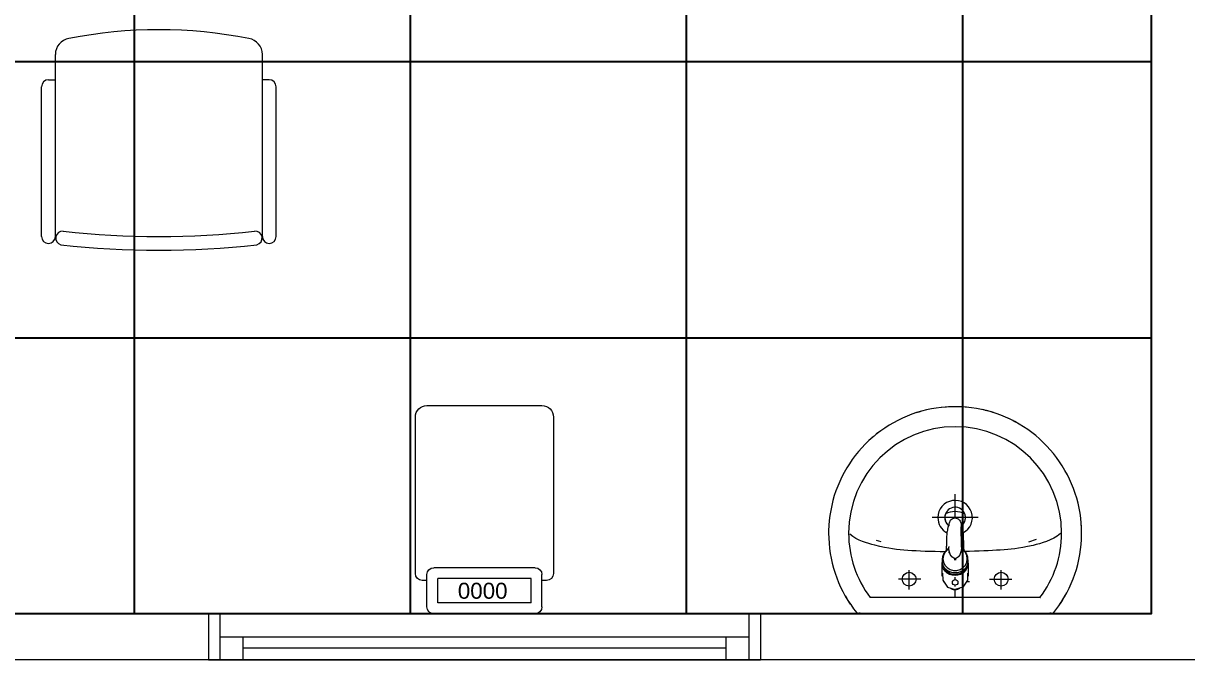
# Model space of a CAD drawing. Extents: x -12260 to 304645, y -29287 to 19916.
# Drawn here: x 16664 to 19193, y -910 to 473 of the extents above; entities that cross this region are included whole.
import ezdxf
from ezdxf import colors
from ezdxf.entities.mleader import LeaderData, LeaderLine
from ezdxf.math import Vec2, Vec3

# ---------------------------------------------------------------- set-up
doc = ezdxf.new("R2010")
doc.units = 0
doc.header["$LTSCALE"] = 0.25
doc.linetypes.add('DASHDOT', pattern=[25.4, 12.7, -6.35, 0, -6.35])
for name, color, linetype, lineweight in [('01-First Floor$0$Aluminum', 251, 'Continuous', 5), ('01-First Floor$0$LOADING', 253, 'Continuous', 5), ('01-First Floor$0$P-SANR-FIXT', 6, 'Continuous', 18), ('01-First Floor$0$P-SANR-FIXT-1', 6, 'Continuous', 13), ('01-First Floor$0$Walls', 251, 'Continuous', 5), ('E-LITE-CLNG-CNDT', 6, 'DASHDOT', 35), ('T-DATA-TEXT', 2, 'Continuous', 25)]:
    doc.layers.add(name, color=color, linetype=linetype, lineweight=lineweight)
doc.layers.add('01-First Floor$0$FALSE CEILING', color=251, linetype='Continuous')
doc.layers.add('01-First Floor$0$TME-NON MEDICAL FURNITURE', color=242, linetype='Continuous')
doc.styles.add('01-First Floor$0$Standard', font='arial.ttf')
doc.styles.add('DC_Elc_Romans', font='elc_romans.shx', dxfattribs={"width": 0.7})

# ---------------------------------------------------------------- blocks, each defined once
blk = doc.blocks.new('01-First Floor$0$FP_138-161_A_00_GFL_-0_080_Einreichung_Grundrisse_100')
at = {"layer": '01-First Floor$0$P-SANR-FIXT'}
blk.add_line((-0.0044, -0.0019), (-0.0045, -0.0021), dxfattribs=at)
at = {"layer": '01-First Floor$0$P-SANR-FIXT', "flags": 128}
blk.add_lwpolyline([(-0.0057, -0.0037), (-0.0058, -0.0039), (-0.006, -0.004)], dxfattribs=at)
blk = doc.blocks.new('01-First Floor$0$FP_139-161_A_00_GFL_-0_080_Einreichung_Grundrisse_100')
at = {"layer": '01-First Floor$0$P-SANR-FIXT'}
blk.add_line((0.0045, -0.0022), (0.0044, -0.002), dxfattribs=at)
at = {"layer": '01-First Floor$0$P-SANR-FIXT', "flags": 128}
blk.add_lwpolyline([(0.006, -0.004), (0.0059, -0.0039), (0.0057, -0.0038)], dxfattribs=at)
blk = doc.blocks.new('01-First Floor$0$IS_Ceraplus_B8204_BIM_BG _1_ - B8204AA - CERAPLUS single lever basin mixer with pop-up waste-V137-161_A_00_GFL_-0_080_Einreichung_Grundrisse_100')
at = {"layer": '01-First Floor$0$P-SANR-FIXT-1'}
h = blk.add_hatch(dxfattribs=at)
h.set_pattern_fill('FP_26', color=256, style=0, pattern_type=2)
h.set_pattern_definition([(225, (0.009, 0), (0.010607, -0.010607), []), (315, (0.009, 0), (0.010607, 0.010607), [])])
h.paths.add_polyline_path([(0.0056, -0.002), (0.0058, -0.0024), (0.0058, -0.0021)])
h.paths.add_polyline_path([(0.007, -0.0039), (0.0088, -0.0045), (0.0084, -0.0043)])
at = {"layer": '01-First Floor$0$LOADING'}
for p, q in [((-0.028, 0), (-0.028, -0.0281)), ((0.028, -0.0281), (0.028, 0)), ((-0.0274, -0.0337), (-0.0271, -0.0392)), ((-0.0262, -0.0282), (-0.0263, -0.0287)), ((0.0263, -0.0287), (0.0262, -0.0282)), ((0.0262, -0.0293), (0.0263, -0.0287)), ((0.0271, -0.0392), (0.0274, -0.0337)), ((-0.0137, -0.0512), (-0.0129, -0.0517)), ((0.0124, -0.052), (0.0133, -0.0515)), ((0.014, -0.0647), (0.0133, -0.1077)), ((0.0185, -0.0618), (0.019, -0.0539)), ((0.019, -0.0539), (0.0188, -0.0561))]:
    blk.add_line(p, q, dxfattribs=at)
at = {"layer": '01-First Floor$0$LOADING', "flags": 128}
for points in [[(-0.0272, -0.0069), (-0.0266, 0.009), (-0.0165, 0.0236), (0, 0.0291)], [(0.0272, -0.0069), (0.0266, 0.009), (0.0165, 0.0236), (0, 0.0291)], [(-0.0176, -0.0568), (-0.0224, -0.0513), (-0.0254, -0.0448), (-0.0264, -0.0376), (-0.0253, -0.0305), (-0.0222, -0.024), (-0.0172, -0.0186), (-0.0109, -0.0147), (-0.0037, -0.0127), (0.0037, -0.0127), (0.0109, -0.0147), (0.0172, -0.0186), (0.0222, -0.024), (0.0253, -0.0305), (0.0264, -0.0376), (0.0254, -0.0448), (0.0224, -0.0513), (0.0176, -0.0568)], [(-0.0271, -0.0393), (-0.027, -0.0403), (-0.0269, -0.0414), (-0.0267, -0.0424), (-0.0265, -0.0434), (-0.0262, -0.0444), (-0.0259, -0.0454), (-0.0255, -0.0464), (-0.0252, -0.0474), (-0.0247, -0.0484), (-0.0243, -0.0493), (-0.0238, -0.0502), (-0.0232, -0.0511), (-0.0226, -0.052), (-0.022, -0.0529), (-0.0214, -0.0537), (-0.0207, -0.0545), (-0.0199, -0.0553), (-0.0192, -0.0561), (-0.0184, -0.0568), (-0.0176, -0.0575), (-0.0173, -0.0577)], [(0.0173, -0.0577), (0.0181, -0.057), (0.0189, -0.0563), (0.0197, -0.0556), (0.0204, -0.0548), (0.0211, -0.054), (0.0218, -0.0532), (0.0224, -0.0523), (0.023, -0.0514), (0.0236, -0.0505), (0.0241, -0.0496), (0.0246, -0.0487), (0.025, -0.0477), (0.0254, -0.0467), (0.0258, -0.0458), (0.0261, -0.0448), (0.0264, -0.0437), (0.0266, -0.0427), (0.0268, -0.0417), (0.027, -0.0407), (0.0271, -0.0396), (0.0271, -0.0393)], [(-0.019, -0.0539), (-0.0185, -0.0615), (-0.0185, -0.0618)], [(-0.0181, -0.0728), (-0.0177, -0.083), (-0.0172, -0.0938)], [(-0.0162, -0.0579), (-0.0156, -0.058), (-0.0151, -0.0581), (-0.0146, -0.0583), (-0.0142, -0.0586), (-0.0139, -0.0588), (-0.0138, -0.0591)], [(-0.0138, -0.0591), (-0.0139, -0.0612), (-0.014, -0.0633)], [(0.0138, -0.0591), (0.0139, -0.0588), (0.0142, -0.0586), (0.0146, -0.0583), (0.0151, -0.0581), (0.0156, -0.058), (0.0162, -0.0579)], [(0.014, -0.0633), (0.0139, -0.0612), (0.0138, -0.0591)], [(0.0171, -0.0578), (0.0174, -0.0575), (0.0176, -0.0568)], [(0.0172, -0.0938), (0.0177, -0.083), (0.0181, -0.0728)], [(0.0184, -0.0651), (0.0184, -0.0652), (0.0184, -0.0652), (0.0184, -0.0652), (0.0184, -0.0654), (0.0184, -0.0655)], [(-0.0129, -0.1142), (-0.0124, -0.1161), (-0.0118, -0.1179), (-0.0109, -0.1197), (-0.0098, -0.1214), (-0.0084, -0.123), (-0.0067, -0.1244), (-0.0047, -0.1255), (-0.0025, -0.1263), (0, -0.1266)], [(0, -0.1266), (0.0025, -0.1263), (0.0047, -0.1255), (0.0067, -0.1244), (0.0084, -0.123), (0.0098, -0.1214), (0.0109, -0.1197), (0.0118, -0.1179), (0.0124, -0.1161), (0.0129, -0.1142)]]:
    blk.add_lwpolyline(points, dxfattribs=at)
at = {"layer": '01-First Floor$0$LOADING'}
for centre, radius, start, end in [((0, 0.0135), 0.00603, 0, 180), ((0, 0.0135), 0.00603, 180, 0), ((-0.009, 0), 0.005, 300, 315), ((0.009, 0), 0.005, 225, 240)]:
    blk.add_arc(centre, radius, start, end, dxfattribs=at)
for centre, major_axis, start_param, end_param in [((0, -0.0281), (-0.028, 0), 4.712389, 6.47291), ((0, -0.0287), (0.0267, 0), 1.570796, 3.036556), ((0, -0.0287), (0.0263, 0), 2.625648, 2.791756), ((0, -0.0287), (-0.0263, 0), 4.712389, 5.759587), ((0, -0.0281), (0.028, 0), 6.093357, 7.853982), ((0, -0.0287), (0.0267, 0), 0.105099, 1.570796), ((0, -0.0287), (0.0262, 0), 0.523599, 1.570796), ((0, -0.0287), (0.0262, 0), 0.349919, 0.515945), ((0, -0.0321), (0.0275, 0), 3.141823, 3.202701), ((0, -0.0321), (0.0275, 0), 3.239313, 3.439417), ((0, -0.0281), (0.028, 0), 3.371221, 3.483334), ((0, -0.0287), (0.0263, 0), 4.169225, 4.2325), ((0, -0.0287), (0.0267, 0), 6.059374, 6.108652), ((0, -0.0321), (0.0275, 0), 5.985527, 6.185455), ((0, -0.0281), (0.028, 0), 5.94107, 6.05344), ((0, -0.0321), (0.0275, 0), 6.222066, 6.282955), ((0, -0.0312), (0.0248, 0), 4.111947, 4.191073), ((0, -0.0281), (0.028, 0), 4.202431, 4.259552), ((0, -0.0281), (0.028, 0), 5.172057, 5.222265)]:
    blk.add_ellipse(centre, major_axis=major_axis, ratio=0.961262, start_param=start_param, end_param=end_param, dxfattribs=at)
for points, knots in [([(-0.0215, -0.0162), (-0.0216, -0.0163), (-0.0219, -0.0167), (-0.0227, -0.0177), (-0.0238, -0.0192), (-0.0249, -0.0211), (-0.0258, -0.0231), (-0.0266, -0.0253), (-0.0273, -0.0282), (-0.0275, -0.0305), (-0.0275, -0.0321)], [0.7859035, 0.7859035, 0.7859035, 0.7859035, 0.7916667, 0.8055556, 0.8333333, 0.8611111, 0.8888889, 0.9166667, 0.9444444, 1, 1, 1, 1]), ([(0.021, -0.0157), (0.0208, -0.0154), (0.0203, -0.0149), (0.0192, -0.0139), (0.0177, -0.0127), (0.0161, -0.0117), (0.0148, -0.0109), (0.0138, -0.0104), (0.0127, -0.0099), (0.0113, -0.0093), (0.0087, -0.0084), (0.0048, -0.0075), (0, -0.0071), (-0.0048, -0.0075), (-0.0087, -0.0084), (-0.0113, -0.0093), (-0.0127, -0.0099), (-0.0138, -0.0104), (-0.0148, -0.0109), (-0.0161, -0.0117), (-0.0177, -0.0127), (-0.0191, -0.0139), (-0.0202, -0.0149), (-0.0208, -0.0154), (-0.021, -0.0157)], [0.2222222, 0.2222222, 0.2222222, 0.2222222, 0.2361111, 0.25, 0.2777778, 0.3055556, 0.3194444, 0.3333333, 0.3472222, 0.3611111, 0.3888889, 0.4444444, 0.5, 0.5555556, 0.6111111, 0.6388889, 0.6527778, 0.6666667, 0.6805556, 0.6944444, 0.7222222, 0.75, 0.7638889, 0.7777778, 0.7777778, 0.7777778, 0.7777778]), ([(0.0275, -0.0321), (0.0275, -0.0305), (0.0273, -0.0282), (0.0266, -0.0253), (0.0258, -0.0231), (0.0249, -0.0211), (0.0238, -0.0192), (0.0227, -0.0177), (0.0219, -0.0167), (0.0216, -0.0163), (0.0215, -0.0162)], [0, 0, 0, 0, 0.0555556, 0.0833333, 0.1111111, 0.1388889, 0.1666667, 0.1944444, 0.2083333, 0.2142181, 0.2142181, 0.2142181, 0.2142181]), ([(0, -0.0378), (-0.0005, -0.038), (-0.0012, -0.0384), (-0.0021, -0.0389), (-0.0028, -0.0393), (-0.0035, -0.0397), (-0.0042, -0.04), (-0.0049, -0.0405), (-0.0055, -0.0409), (-0.0061, -0.0414), (-0.0067, -0.0419), (-0.0072, -0.0424), (-0.0078, -0.0429), (-0.0083, -0.0435), (-0.0088, -0.0441), (-0.0092, -0.0446), (-0.0096, -0.0452), (-0.01, -0.0459), (-0.0103, -0.0466), (-0.0105, -0.0472), (-0.0107, -0.0477), (-0.0108, -0.0481), (-0.0109, -0.0484), (-0.0111, -0.0489), (-0.0114, -0.0497), (-0.0118, -0.0509), (-0.0122, -0.0521), (-0.0124, -0.053), (-0.0126, -0.0537), (-0.0128, -0.0544), (-0.0129, -0.0552), (-0.0131, -0.0559), (-0.0132, -0.0566), (-0.0134, -0.0572), (-0.0136, -0.0581), (-0.0137, -0.0587), (-0.0138, -0.0591)], [0, 0, 0, 0, 0.055556, 0.083333, 0.111111, 0.138889, 0.166667, 0.194444, 0.222222, 0.25, 0.277778, 0.305556, 0.333333, 0.361111, 0.388889, 0.416667, 0.444444, 0.472222, 0.5, 0.527778, 0.541667, 0.555556, 0.569444, 0.583333, 0.611111, 0.666667, 0.722222, 0.75, 0.777778, 0.805556, 0.833333, 0.861111, 0.888889, 0.916667, 0.944444, 1, 1, 1, 1]), ([(0, -0.0357), (-0.0006, -0.0357), (-0.0013, -0.0357), (-0.002, -0.0357), (-0.0022, -0.0357)], [0, 0, 0, 0, 0.1, 0.1298359, 0.1298359, 0.1298359, 0.1298359]), ([(0.0022, -0.0357), (0.002, -0.0357), (0.0013, -0.0357), (0.0006, -0.0357), (0, -0.0357)], [0.8701578, 0.8701578, 0.8701578, 0.8701578, 0.9, 1, 1, 1, 1]), ([(0.0138, -0.0591), (0.0137, -0.0587), (0.0136, -0.0581), (0.0134, -0.0572), (0.0132, -0.0566), (0.0131, -0.0559), (0.0129, -0.0552), (0.0128, -0.0544), (0.0126, -0.0537), (0.0124, -0.053), (0.0122, -0.0521), (0.0118, -0.0509), (0.0114, -0.0497), (0.0111, -0.0489), (0.0109, -0.0484), (0.0108, -0.0481), (0.0107, -0.0477), (0.0105, -0.0472), (0.0103, -0.0466), (0.01, -0.0459), (0.0096, -0.0452), (0.0092, -0.0446), (0.0088, -0.0441), (0.0083, -0.0435), (0.0078, -0.0429), (0.0072, -0.0424), (0.0067, -0.0419), (0.0061, -0.0414), (0.0055, -0.0409), (0.0049, -0.0405), (0.0042, -0.04), (0.0035, -0.0397), (0.0028, -0.0393), (0.0021, -0.0389), (0.0012, -0.0384), (0.0005, -0.038), (0, -0.0378)], [0, 0, 0, 0, 0.055556, 0.083333, 0.111111, 0.138889, 0.166667, 0.194444, 0.222222, 0.25, 0.277778, 0.333333, 0.388889, 0.416667, 0.430556, 0.444444, 0.458333, 0.472222, 0.5, 0.527778, 0.555556, 0.583333, 0.611111, 0.638889, 0.666667, 0.694444, 0.722222, 0.75, 0.777778, 0.805556, 0.833333, 0.861111, 0.888889, 0.916667, 0.944444, 1, 1, 1, 1]), ([(-0.0188, -0.0538), (-0.0188, -0.0547), (-0.0186, -0.0582), (-0.0185, -0.0619), (-0.0184, -0.0646)], [0.6724021, 0.6724021, 0.6724021, 0.6724021, 0.75, 1, 1, 1, 1]), ([(-0.0162, -0.0579), (-0.0162, -0.0578), (-0.0163, -0.0578), (-0.0165, -0.0577), (-0.0166, -0.0575), (-0.0167, -0.0574), (-0.0169, -0.0573), (-0.017, -0.0572), (-0.0172, -0.0571), (-0.0173, -0.057), (-0.0175, -0.0569), (-0.0176, -0.0568)], [0, 0, 0, 0, 0.1, 0.2, 0.3, 0.4, 0.5, 0.6, 0.7, 0.8, 1, 1, 1, 1]), ([(-0.0148, -0.0587), (-0.015, -0.0586), (-0.0159, -0.0583), (-0.0167, -0.058), (-0.0172, -0.0578)], [0.8, 0.8, 0.8, 0.8, 0.85, 1, 1, 1, 1]), ([(0.0141, -0.0613), (0.0141, -0.0611), (0.0143, -0.0608), (0.0145, -0.0604), (0.0148, -0.06), (0.0151, -0.0596), (0.0153, -0.0594), (0.0155, -0.0592), (0.0156, -0.059), (0.0158, -0.0588), (0.016, -0.0587), (0.0163, -0.0585), (0.0165, -0.0583), (0.0166, -0.0582)], [0.3333333, 0.3333333, 0.3333333, 0.3333333, 0.4166667, 0.5, 0.5833333, 0.6666667, 0.7083333, 0.75, 0.7916667, 0.8333333, 0.875, 0.9166667, 1, 1, 1, 1]), ([(0.0176, -0.0568), (0.0175, -0.0569), (0.0173, -0.057), (0.0172, -0.0571), (0.017, -0.0572), (0.0169, -0.0573), (0.0167, -0.0574), (0.0166, -0.0575), (0.0165, -0.0577), (0.0163, -0.0578), (0.0162, -0.0578), (0.0162, -0.0579)], [0, 0, 0, 0, 0.2, 0.3, 0.4, 0.5, 0.6, 0.7, 0.8, 0.9, 1, 1, 1, 1]), ([(0.0184, -0.0646), (0.0185, -0.0619), (0.0186, -0.0582), (0.0188, -0.0547), (0.0188, -0.0538)], [0, 0, 0, 0, 0.25, 0.3275586, 0.3275586, 0.3275586, 0.3275586]), ([(-0.0131, -0.1116), (-0.0132, -0.1115), (-0.0135, -0.1109), (-0.0141, -0.1099), (-0.0147, -0.1086), (-0.0153, -0.1072), (-0.0159, -0.1053), (-0.0167, -0.1021), (-0.0171, -0.0992), (-0.0171, -0.0973)], [0.4856715, 0.4856715, 0.4856715, 0.4856715, 0.5, 0.55, 0.6, 0.65, 0.7, 0.8, 1, 1, 1, 1]), ([(0.0131, -0.1116), (0.0133, -0.1113), (0.0137, -0.1106), (0.0142, -0.1096), (0.0147, -0.1084), (0.0153, -0.1072), (0.0159, -0.1053), (0.0167, -0.1021), (0.0171, -0.0992), (0.0171, -0.0973)], [-0.5143371, -0.5143371, -0.5143371, -0.5143371, -0.475, -0.4375, -0.4, -0.35, -0.3, -0.2, 0, 0, 0, 0]), ([(-0.0132, -0.1091), (-0.0132, -0.1096), (-0.0132, -0.1103), (-0.0132, -0.1111), (-0.0132, -0.1115), (-0.0132, -0.1118), (-0.0131, -0.1122), (-0.0131, -0.1125), (-0.0131, -0.1128), (-0.0131, -0.1131), (-0.013, -0.1134), (-0.013, -0.1138), (-0.0129, -0.1141), (-0.0129, -0.1142)], [0.2, 0.2, 0.2, 0.2, 0.4, 0.5, 0.55, 0.6, 0.65, 0.7, 0.75, 0.8, 0.85, 0.9, 1, 1, 1, 1]), ([(0.0129, -0.1142), (0.0129, -0.1141), (0.013, -0.1138), (0.013, -0.1134), (0.0131, -0.1131), (0.0131, -0.1128), (0.0131, -0.1125), (0.0131, -0.1122), (0.0132, -0.1118), (0.0132, -0.1115), (0.0132, -0.1111), (0.0132, -0.1103), (0.0132, -0.1096), (0.0132, -0.1091)], [0, 0, 0, 0, 0.1, 0.15, 0.2, 0.25, 0.3, 0.35, 0.4, 0.45, 0.5, 0.6, 0.8, 0.8, 0.8, 0.8])]:
    blk.add_open_spline(points, degree=3, knots=knots, dxfattribs=at)
for points in [[(-0.0184, -0.0646), (-0.0183, -0.0659), (-0.0182, -0.0684), (-0.0181, -0.0709), (-0.0181, -0.0721)], [(-0.0172, -0.0578), (-0.0171, -0.0578), (-0.0169, -0.058), (-0.0167, -0.0581), (-0.0166, -0.0582)], [(-0.0162, -0.0579), (-0.0162, -0.0579), (-0.0164, -0.0581), (-0.0165, -0.0582), (-0.0166, -0.0583), (-0.0166, -0.0582), (-0.0166, -0.0582)], [(-0.0166, -0.0582), (-0.0163, -0.0585), (-0.0156, -0.059), (-0.0148, -0.0599), (-0.0142, -0.0609), (-0.0139, -0.0617), (-0.0138, -0.0621)], [(-0.014, -0.0633), (-0.014, -0.0633), (-0.014, -0.0633), (-0.014, -0.0633)], [(-0.014, -0.0646), (-0.014, -0.0644), (-0.014, -0.064), (-0.014, -0.0635), (-0.014, -0.0633)], [(0.014, -0.0633), (0.014, -0.0633), (0.014, -0.0633), (0.014, -0.0633)], [(0.014, -0.0633), (0.014, -0.0635), (0.014, -0.064), (0.014, -0.0644), (0.014, -0.0647)], [(0.0172, -0.0578), (0.0168, -0.0579), (0.0158, -0.0583), (0.0147, -0.0587), (0.0141, -0.059)], [(0.0166, -0.0582), (0.0166, -0.0582), (0.0166, -0.0583), (0.0165, -0.0582), (0.0164, -0.0581), (0.0162, -0.0579), (0.0162, -0.0579)], [(0.0166, -0.0582), (0.0167, -0.0582), (0.0168, -0.0581), (0.0169, -0.058), (0.0169, -0.058)], [(0.0169, -0.058), (0.017, -0.0579), (0.0171, -0.0579), (0.0171, -0.0578)], [(0.0181, -0.0721), (0.0181, -0.0709), (0.0182, -0.0684), (0.0183, -0.0659), (0.0184, -0.0646)], [(-0.0172, -0.0938), (-0.0172, -0.0944), (-0.0172, -0.0956), (-0.0171, -0.0967), (-0.0171, -0.0973)], [(0.0171, -0.0973), (0.0171, -0.0967), (0.0172, -0.0956), (0.0172, -0.0944), (0.0172, -0.0938)]]:
    blk.add_open_spline(points, degree=3, dxfattribs=at)
for name in ['01-First Floor$0$FP_138-161_A_00_GFL_-0_080_Einreichung_Grundrisse_100', '01-First Floor$0$FP_139-161_A_00_GFL_-0_080_Einreichung_Grundrisse_100']:
    blk.add_blockref(name, (0, 0), dxfattribs=at)
blk = doc.blocks.new('01-First Floor$0$_100_WB_KER_REN_55x45x18 - _100_WB_KER_REN_55x45x18-V63-161_A_00_GFL_-0_080_Einreichung_Grundrisse_100')
at = {"layer": '01-First Floor$0$LOADING'}
for p, q in [((-0.2075, 0.225), (-0.2075, 0.2227)), ((0.2074, 0.225), (-0.2074, 0.225)), ((0.2075, 0.2227), (0.2075, 0.225)), ((-0.1855, 0.1899), (0.1855, 0.1899)), ((0, 0.1899), (0, 0.1724)), ((-0.1, 0.172), (-0.1, 0.1303)), ((-0.0259, 0.155), (-0.0315, 0.155)), ((0, 0.1656), (0, 0.1628)), ((0.026, 0.155), (0.0248, 0.155)), ((0.1, 0.172), (0.1, 0.1303)), ((-0.0744, 0.15), (-0.1234, 0.15)), ((0, 0.1509), (0, 0.1454)), ((0, 0.1422), (0, 0.1399)), ((0.0744, 0.15), (0.1234, 0.15)), ((-0.1763, 0.0637), (-0.1598, 0.0692)), ((0.1605, 0.0691), (0.1707, 0.0656)), ((-0.05, 0.0161), (0.05, 0.0161)), ((0, 0.0168), (0, -0.0348))]:
    blk.add_line(p, q, dxfattribs=at)
at = {"layer": '01-First Floor$0$LOADING', "flags": 128}
for points in [[(-0.2121, 0.225), (-0.219, 0.2164), (-0.2254, 0.2075), (-0.2316, 0.1983), (-0.2373, 0.189), (-0.2427, 0.1794), (-0.2476, 0.1696), (-0.2522, 0.1596), (-0.2564, 0.1494), (-0.2602, 0.1391), (-0.2635, 0.1286), (-0.2665, 0.118), (-0.269, 0.1073), (-0.271, 0.0965), (-0.2727, 0.0856), (-0.2739, 0.0747), (-0.2747, 0.0637), (-0.275, 0.0527), (-0.275, 0.05)], [(0.275, 0.05), (0.2748, 0.061), (0.2741, 0.072), (0.273, 0.0829), (0.2715, 0.0938), (0.2695, 0.1046), (0.2671, 0.1154), (0.2643, 0.126), (0.261, 0.1365), (0.2574, 0.1469), (0.2533, 0.1571), (0.2488, 0.1671), (0.2439, 0.177), (0.2387, 0.1866), (0.233, 0.1961), (0.227, 0.2053), (0.2206, 0.2142), (0.2138, 0.2229), (0.2121, 0.225)], [(-0.275, 0.05), (-0.2748, 0.039), (-0.2741, 0.028), (-0.273, 0.0171), (-0.2715, 0.0062), (-0.2695, -0.0046), (-0.2671, -0.0154), (-0.2643, -0.026), (-0.261, -0.0365), (-0.2574, -0.0469), (-0.2533, -0.0571), (-0.2488, -0.0671), (-0.2439, -0.077), (-0.2387, -0.0866), (-0.233, -0.0961), (-0.227, -0.1053), (-0.2206, -0.1142), (-0.2138, -0.1229), (-0.2067, -0.1313), (-0.1993, -0.1395), (-0.1916, -0.1473), (-0.1836, -0.1548), (-0.1752, -0.162), (-0.1666, -0.1688), (-0.1577, -0.1753), (-0.1486, -0.1814), (-0.1392, -0.1872), (-0.1296, -0.1925), (-0.1198, -0.1975), (-0.1098, -0.2021), (-0.0996, -0.2063), (-0.0893, -0.2101), (-0.0788, -0.2135), (-0.0682, -0.2164), (-0.0575, -0.2189), (-0.0467, -0.221), (-0.0359, -0.2227), (-0.0249, -0.2239), (-0.014, -0.2246), (-0.003, -0.225), (0.008, -0.2249), (0.019, -0.2243), (0.03, -0.2234), (0.0409, -0.2219), (0.0517, -0.2201), (0.0625, -0.2178), (0.0731, -0.2151), (0.0837, -0.212), (0.0941, -0.2084), (0.1043, -0.2044), (0.1144, -0.2001), (0.1243, -0.1953), (0.1341, -0.1901), (0.1436, -0.1846), (0.1528, -0.1786), (0.1618, -0.1723), (0.1706, -0.1657), (0.1791, -0.1587), (0.1873, -0.1514), (0.1952, -0.1437), (0.2028, -0.1358), (0.21, -0.1275), (0.217, -0.119), (0.2236, -0.1101), (0.2298, -0.1011), (0.2356, -0.0918), (0.2411, -0.0822), (0.2462, -0.0725), (0.2509, -0.0625), (0.2552, -0.0524), (0.2591, -0.0421), (0.2626, -0.0317), (0.2656, -0.0211), (0.2683, -0.0104), (0.2705, 0.0003), (0.2722, 0.0112), (0.2736, 0.0221), (0.2745, 0.0331), (0.2749, 0.0441), (0.275, 0.05)]]:
    blk.add_lwpolyline(points, dxfattribs=at)
at = {"layer": '01-First Floor$0$LOADING'}
for centre in [(-0.1, 0.15), (0.1, 0.15)]:
    blk.add_circle(centre, 0.015, dxfattribs=at)
for centre, radius, start, end in [((0, 0.05), 0.275, 145.9324, 150.3591), ((0, 0.05), 0.275, 140.4788, 141.2381), ((0, 0.05), 0.275, 38.7619, 39.5212), ((0, 0.05), 0.275, 29.6409, 34.0676), ((0, 0.05), 0.2315, 142.8209, 180), ((0, 0.05), 0.2315, 0, 37.1791), ((0, 0.155), 0.0175, 54.0899, 125.9101), ((0, 0.155), 0.0175, 68.869, 83.8798), ((0, 0.155), 0.0175, 251.9463, 258.2346), ((0, 0.05), 0.275, 180, 183.6225), ((0, 0.05), 0.2315, 180, 0), ((0, 0.0161), 0.0375, 117.1305, 0), ((0, 0.0161), 0.0225, 129.5025, 0), ((0, 0.0161), 0.0225, 138.0808, 143.3939), ((0, 0.0161), 0.0225, 0, 51.4286), ((0, 0.0161), 0.0225, 36.616, 41.9265), ((0, 0.0161), 0.0375, 0, 61.4146), ((0, 0.0161), 0.0225, 180, 193.3417), ((0, 0.0161), 0.0225, 197.0466, 201.508), ((0, 0.0161), 0.0225, 156.725, 162.0134), ((0, 0.05), 0.047, 243.4433, 296.5567), ((0, 0.0161), 0.0225, 17.9887, 23.276), ((0, 0.0161), 0.0225, 338.492, 342.9534), ((0, 0.0161), 0.0225, 346.6583, 0), ((0, 0.05), 0.275, 307.6689, 312), ((0, 0.05), 0.275, 240, 245.6589), ((0, 0.05), 0.275, 252, 257.5535), ((0, 0.05), 0.275, 264, 276), ((0, 0.05), 0.275, 282.9241, 288)]:
    blk.add_arc(centre, radius, start, end, dxfattribs=at)
for points, knots in [([(-0.2074, 0.225), (-0.2078, 0.225), (-0.2086, 0.225), (-0.2095, 0.225), (-0.2102, 0.225), (-0.2106, 0.225), (-0.2109, 0.225), (-0.2111, 0.225), (-0.2114, 0.225), (-0.2116, 0.225), (-0.2118, 0.225), (-0.2119, 0.225), (-0.2119, 0.225)], [-1, -1, -1, -1, -0.8333333, -0.6666667, -0.5833333, -0.5, -0.4583333, -0.4166667, -0.3333333, -0.2916667, -0.25, -0.1666667, -0.1666667, -0.1666667, -0.1666667]), ([(0.2119, 0.225), (0.2119, 0.225), (0.2118, 0.225), (0.2116, 0.225), (0.2114, 0.225), (0.2111, 0.225), (0.2109, 0.225), (0.2106, 0.225), (0.2102, 0.225), (0.2095, 0.225), (0.2086, 0.225), (0.2078, 0.225), (0.2074, 0.225)], [-0.8333333, -0.8333333, -0.8333333, -0.8333333, -0.75, -0.7083333, -0.6666667, -0.5833333, -0.5416667, -0.5, -0.4166667, -0.3333333, -0.1666667, 0, 0, 0, 0]), ([(-0.0037, 0.1721), (-0.0046, 0.1719), (-0.0064, 0.1714), (-0.0081, 0.1705), (-0.009, 0.17)], [0.5653198, 0.5653198, 0.5653198, 0.5653198, 0.6111111, 0.6666667, 0.6666667, 0.6666667, 0.6666667]), ([(0.009, 0.17), (0.0086, 0.1703), (0.0077, 0.1708), (0.0059, 0.1715), (0.0046, 0.1719), (0.0037, 0.1721)], [0.3333333, 0.3333333, 0.3333333, 0.3333333, 0.3611111, 0.3888889, 0.4346482, 0.4346482, 0.4346482, 0.4346482]), ([(-0.2294, 0.0509), (-0.2103, 0.066), (-0.1431, 0.0839), (-0.1084, 0.0863), (-0.0496, 0.0893), (-0.0206, 0.0899)], [0.0392191, 0.0392191, 0.0392191, 0.0392191, 0.1715289, 0.4228457, 0.6475389, 0.6475389, 0.6475389, 0.6475389]), ([(0.0209, 0.0903), (0.0512, 0.0901), (0.1113, 0.0879), (0.1514, 0.0828), (0.2115, 0.0665), (0.2292, 0.052)], [0.7533082, 0.7533082, 0.7533082, 0.7533082, 0.9865548, 1.235629, 1.3638988, 1.3638988, 1.3638988, 1.3638988]), ([(-0.0141, 0.0337), (-0.0162, 0.0319), (-0.0207, 0.0267), (-0.0225, 0.02), (-0.0225, 0.0161)], [0.7144203, 0.7144203, 0.7144203, 0.7144203, 0.8333333, 1, 1, 1, 1]), ([(0.0225, 0.0161), (0.0225, 0.0187), (0.0216, 0.0239), (0.0182, 0.0298), (0.0152, 0.0327), (0.0141, 0.0337)], [0, 0, 0, 0, 0.1111111, 0.2222222, 0.285568, 0.285568, 0.285568, 0.285568])]:
    blk.add_open_spline(points, degree=3, knots=knots, dxfattribs=at)
for points in [[(-0.2075, 0.2227), (-0.2075, 0.2231), (-0.2075, 0.2235), (-0.2075, 0.2239)], [(0.2075, 0.2239), (0.2075, 0.2235), (0.2075, 0.2231), (0.2075, 0.2227)], [(-0.1852, 0.1899), (-0.1853, 0.1899), (-0.1854, 0.1899), (-0.1855, 0.1899)], [(0.1855, 0.1899), (0.1854, 0.1899), (0.1853, 0.1899), (0.1852, 0.1899)], [(-0.0009, 0.1725), (-0.0013, 0.1725), (-0.0018, 0.1724), (-0.0022, 0.1724)], [(0.0022, 0.1724), (0.0018, 0.1724), (0.0013, 0.1725), (0.0009, 0.1725)], [(-0.0225, 0.0161), (-0.0225, 0.0147), (-0.0222, 0.012), (-0.0215, 0.0093), (-0.021, 0.008)], [(0.021, 0.008), (0.0215, 0.0093), (0.0222, 0.012), (0.0225, 0.0147), (0.0225, 0.0161)]]:
    blk.add_open_spline(points, degree=3, dxfattribs=at)
at = {"layer": '01-First Floor$0$LOADING', "xscale": -1, "rotation": 5.088887490341627e-12}
blk.add_blockref('01-First Floor$0$IS_Ceraplus_B8204_BIM_BG _1_ - B8204AA - CERAPLUS single lever basin mixer with pop-up waste-V137-161_A_00_GFL_-0_080_Einreichung_Grundrisse_100', (0, 0.1434), dxfattribs=at)
blk = doc.blocks.new('01-First Floor$0$GF21016-P')
at = {"layer": '01-First Floor$0$LOADING', "extrusion": (-1.24384e-09, -1.20261e-09, -1)}
for p, q in [((0.0128, 0.0179), (0.0128, 0.4136)), ((0.4628, 0.0179), (0.4628, 0.4136)), ((-0.0022, 0.3585), (0.0128, 0.3585)), ((0.4778, 0.3585), (0.4628, 0.3585)), ((-0.0172, 0.0179), (-0.0172, 0.3435)), ((0.4928, 0.0179), (0.4928, 0.3435)), ((0.4778, 0.0029), (0.4778, 0.0029))]:
    blk.add_line(p, q, dxfattribs=at)
for centre, radius, start, end in [((-0.2378, -0.5362), 1.0036, 78.7568, 101.2432), ((-0.0478, 0.4136), 0.035, 0, 80.6557), ((-0.4278, 0.4136), 0.035, 99.3443, 180), ((0.0022, 0.3435), 0.015, 0, 90), ((-0.4778, 0.3435), 0.015, 90, 180), ((-0.0284, 0.0145), 0.015, 284.3864, 95.5209), ((-0.2378, 1.8928), 1.8749, 263.6341, 276.3659), ((-0.4471, 0.0145), 0.015, 84.4791, 255.6136), ((0.0022, 0.0179), 0.015, 270, 0), ((0.0022, 0.0179), 0.015, 180, 270), ((-0.2378, 1.8734), 1.8855, 263.5119, 276.4881), ((-0.4778, 0.0179), 0.015, 270, 0), ((-0.4778, 0.0179), 0.015, 180, 270)]:
    blk.add_arc(centre, radius, start, end, dxfattribs=at)
blk = doc.blocks.new('01-First Floor$0$HF13461A-P')
at = {"layer": '01-First Floor$0$LOADING'}
for p, q in [((0.0229, 0.4353), (0.0229, 0.3653)), ((0.2579, 0.4503), (0.0379, 0.4503)), ((0.2729, 0.4353), (0.2729, 0.3653)), ((0.2493, 0.4266), (0.0466, 0.4266)), ((0.0466, 0.4266), (0.0466, 0.3739)), ((0.2493, 0.4266), (0.2493, 0.3739)), ((-0.0021, 0.3628), (-0.0021, 0.0228)), ((0.0229, 0.3778), (0.0129, 0.3778)), ((0.2493, 0.3739), (0.0466, 0.3739)), ((0.2829, 0.3778), (0.2729, 0.3778)), ((0.2979, 0.0228), (0.2979, 0.3628)), ((0.2579, 0.3503), (0.0379, 0.3503)), ((0.0229, -0.0022), (0.2729, -0.0022))]:
    blk.add_line(p, q, dxfattribs=at)
for centre, radius, start, end in [((0.0379, 0.4353), 0.015, 90, 180), ((0.2579, 0.4353), 0.015, 0, 90), ((0.0129, 0.3628), 0.015, 90, 180), ((0.0379, 0.3653), 0.015, 180, 270), ((0.2579, 0.3653), 0.015, 270, 0), ((0.2829, 0.3628), 0.015, 0, 90), ((0.0229, 0.0228), 0.025, 180, 270), ((0.2729, 0.0228), 0.025, 270, 0)]:
    blk.add_arc(centre, radius, start, end, dxfattribs=at)
at = {"layer": '01-First Floor$0$LOADING', "style": '01-First Floor$0$Standard'}
blk.add_text('0000', height=0.03477, dxfattribs=at).set_placement((0.0901, 0.3829))
blk = doc.blocks.new('01-First Floor$0$A$C37be4daf')
at = {"layer": '01-First Floor$0$Aluminum'}
for p, q in [((1416, 598.2), (216, 598.2)), ((241, 498.2), (241, 598.2)), ((291, 548.2), (291, 598.2)), ((1341, 548.2), (1341, 598.2)), ((1391, 498.2), (1391, 598.2)), ((291, 573.2), (1341, 573.2)), ((1391, 548.2), (241, 548.2)), ((1416, 498.2), (216, 498.2))]:
    blk.add_line(p, q, dxfattribs=at)
at = {"layer": '01-First Floor$0$Walls'}
for p, q in [((216, 498.2), (216, 598.2)), ((1416, 498.2), (1416, 598.2))]:
    blk.add_line(p, q, dxfattribs=at)
blk = doc.blocks.new('01-First Floor')
at = {"layer": '01-First Floor$0$FALSE CEILING', "linetype": 'Continuous'}
for p, q in [((16906, -810), (16906, 3190)), ((17506, -810), (17506, 3190)), ((18106, -810), (18106, 3190)), ((18706, -810), (18706, 3190)), ((15106, 390), (19115.6, 390)), ((15617.4, -210), (19115.6, -210))]:
    blk.add_line(p, q, dxfattribs=at)
at = {"layer": '01-First Floor$0$FALSE CEILING'}
blk.add_lwpolyline([(16217.4, -810), (15106, 301.4), (15106, 3190), (19115.6, 3190), (19115.6, -810), (16217.4, -810)], dxfattribs=at)
at = {"layer": '01-First Floor$0$Walls'}
for p, q in [((19115.6, -810), (19115.6, 3190)), ((19115.6, -810), (16217.4, -810)), ((23315.6, -910), (16176, -910))]:
    blk.add_line(p, q, dxfattribs=at)
at = {"rotation": 180}
blk.add_blockref('01-First Floor$0$A$C37be4daf', (18482.5, -311.8), dxfattribs=at)
at = {"layer": '01-First Floor$0$LOADING', "lineweight": 0, "xscale": -1000, "yscale": 1000, "zscale": 1000, "rotation": 180}
blk.add_blockref('01-First Floor$0$HF13461A-P', (17518.6, -359.7, -0.1), dxfattribs=at)
at = {"layer": '01-First Floor$0$LOADING', "xscale": 1000, "yscale": 1000, "zscale": 1000, "rotation": 180}
blk.add_blockref('01-First Floor$0$_100_WB_KER_REN_55x45x18 - _100_WB_KER_REN_55x45x18-V63-161_A_00_GFL_-0_080_Einreichung_Grundrisse_100', (18689.6, -585, -0.1), dxfattribs=at)
at = {"layer": '01-First Floor$0$TME-NON MEDICAL FURNITURE', "color": 1, "extrusion": (-4.75185e-05, -1.86519e-05, 1), "xscale": -1000.000000000003, "yscale": 1000.000000000003, "zscale": -1000.000000000003, "rotation": 2.504676146486418e-05}
blk.add_blockref('01-First Floor$0$GF21016-P', (17196.7, -8, -1), dxfattribs=at)
blk = doc.blocks.new('DC_Arrow-ArrowEllipse')
at = {"color": 0}
blk.add_ellipse((0, 0), major_axis=(0.4, 0), ratio=0.4, dxfattribs=at)
at = {"color": 0, "ltscale": 0.5}
blk.add_solid([(-1.4, 0.167), (-0.4, 0), (-1.4, -0.167)], dxfattribs=at)

msp = doc.modelspace()

# ---------------------------------------------------------------- block references
at = {"layer": 'E-LITE-CLNG-CNDT'}
msp.add_blockref('01-First Floor', (0, 0), dxfattribs=at)

# ---------------------------------------------------------------- leaders
at = {"layer": 'T-DATA-TEXT'}
ml = msp.add_multileader_mtext('Standard', dxfattribs=at)
ml.set_content('LINE 10 TO SOUND RACK\\PIN DATA ROOM  ', color=256, style='DC_Elc_Romans')
ml.set_leader_properties(color=45)
ml.set_arrow_properties(name='DC_Arrow-ArrowEllipse')
ml.build(insert=Vec2(0, 0))
ml.multileader.update_dxf_attribs({"dogleg_length": 2, "arrow_head_size": 200, "scale": 100})
ctx = ml.context
ctx.base_point, ctx.scale, ctx.char_height, ctx.arrow_head_size, ctx.landing_gap_size, ctx.plane_origin = Vec3(15806.7, 1403.9), 100, 200, 200, 200, Vec3(24739.4, 5429)
notes = []
notes.append((ctx, [(0, (1, 1, 0), (15606.7, 1403.9), (1, 0), 200, [(0, [(14471.1, 290)], 0, [])])]))
ctx.mtext.insert, ctx.mtext.width, ctx.mtext.flow_direction = Vec3(16006.7, 1503.9), 2820.295, 5
ml = msp.add_multileader_mtext('Standard', dxfattribs=at)
ml.set_content('LINE 7 TO SOUND RACK\\PIN DATA ROOM  ', color=256, style='DC_Elc_Romans')
ml.set_leader_properties(color=45)
ml.set_arrow_properties(name='DC_Arrow-ArrowEllipse')
ml.build(insert=Vec2(0, 0))
ml.multileader.update_dxf_attribs({"dogleg_length": 2, "arrow_head_size": 200, "scale": 100})
ctx = ml.context
ctx.base_point, ctx.scale, ctx.char_height, ctx.arrow_head_size, ctx.landing_gap_size, ctx.plane_origin = Vec3(7841.3, 241), 100, 200, 200, 200, Vec3(16810.9, 3595.5)
notes.append((ctx, [(0, (1, 1, 0), (7641.3, 241), (1, 0), 200, [(0, [(5536, -1185.7)], 0, [])])]))
ctx.mtext.insert, ctx.mtext.width, ctx.mtext.flow_direction = Vec3(8041.3, 341), 2820.295, 5
for ctx, leaders in notes:
    for number, flags, end, landing, length, lines in leaders:
        leader = LeaderData()
        leader.index, (leader.has_last_leader_line, leader.has_dogleg_vector, leader.attachment_direction) = number, flags
        leader.last_leader_point, leader.dogleg_vector, leader.dogleg_length = Vec3(end), Vec3(landing), length
        for number, points, colour, breaks in lines:
            line = LeaderLine()
            line.index, line.vertices, line.color, line.breaks = number, Vec3.list(points), colors.encode_raw_color(colour), breaks
            leader.lines.append(line)
        ctx.leaders.append(leader)

doc.saveas('drawing.dxf')
